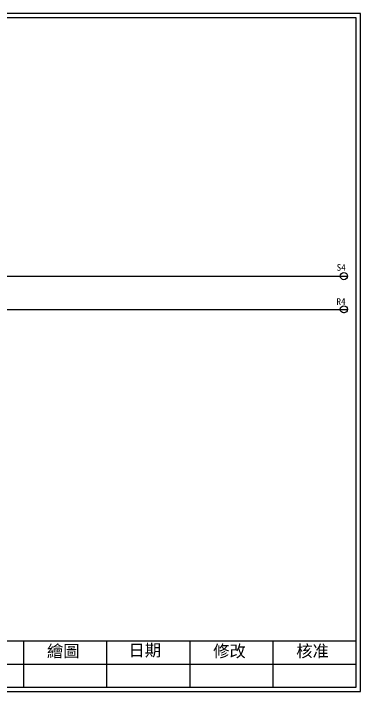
# Model space of a CAD drawing. Extents: x 10 to 297, y 3 to 207.
# Drawn here: x 192.6 to 297, y 3 to 207 of the extents above; entities that cross this region are included whole.
import ezdxf

# ---------------------------------------------------------------- set-up
doc = ezdxf.new("R2010")
doc.units = 0
doc.layers.get('0').update_dxf_attribs({"linetype": 'CONTINUOUS'})
doc.layers.add('圖框層', color=7, linetype='CONTINUOUS')
doc.layers.add('標尺寸層', color=3, linetype='CONTINUOUS')
doc.styles.add('STSL', font='kaiu.ttf')

msp = doc.modelspace()

# ---------------------------------------------------------------- linework, layer by layer
at = {"color": 7}
for centre in [(292.02, 127.96), (292.02, 117.96)]:
    msp.add_circle(centre, 1.07, dxfattribs=at)
at = {"layer": '圖框層', "color": 7}
for p, q in [((297, 206.97), (10, 206.97)), ((297, 3), (297, 206.97)), ((295.75, 205.72), (11.25, 205.72)), ((295.75, 4.25), (295.75, 205.72)), ((11.25, 18.25), (295.75, 18.25)), ((195.75, 4.25), (195.75, 18.25)), ((220.75, 4.25), (220.75, 18.25)), ((245.75, 4.25), (245.75, 18.25)), ((270.75, 4.25), (270.75, 18.25)), ((145.75, 11.25), (295.75, 11.25)), ((11.25, 4.25), (295.75, 4.25)), ((10, 3), (297, 3))]:
    msp.add_line(p, q, dxfattribs=at)
at = {"layer": '標尺寸層', "color": 7}
for p, q in [((145.1, 127.96), (217.6, 127.96)), ((217.6, 127.96), (293.09, 127.96)), ((292.01, 126.89), (292.01, 126.82)), ((145.1, 117.96), (197.6, 117.96)), ((197.6, 117.96), (293.09, 117.96)), ((292.01, 116.89), (292.01, 116.82))]:
    msp.add_line(p, q, dxfattribs=at)

# ---------------------------------------------------------------- texts
at = {"layer": '圖框層', "color": 7, "style": 'STSL'}
for s, height, p in [('S4', 2, (289.85, 129.57)), ('R4', 2, (289.8, 119.29)), ('繪圖', 3.6, (202.69, 13.34)), ('日期', 3.6, (227.22, 13.59)), ('修改', 3.6, (252.69, 13.34)), ('核准', 3.6, (277.69, 13.34))]:
    msp.add_text(s, height=height, dxfattribs=at).set_placement(p)

doc.saveas('drawing.dxf')
